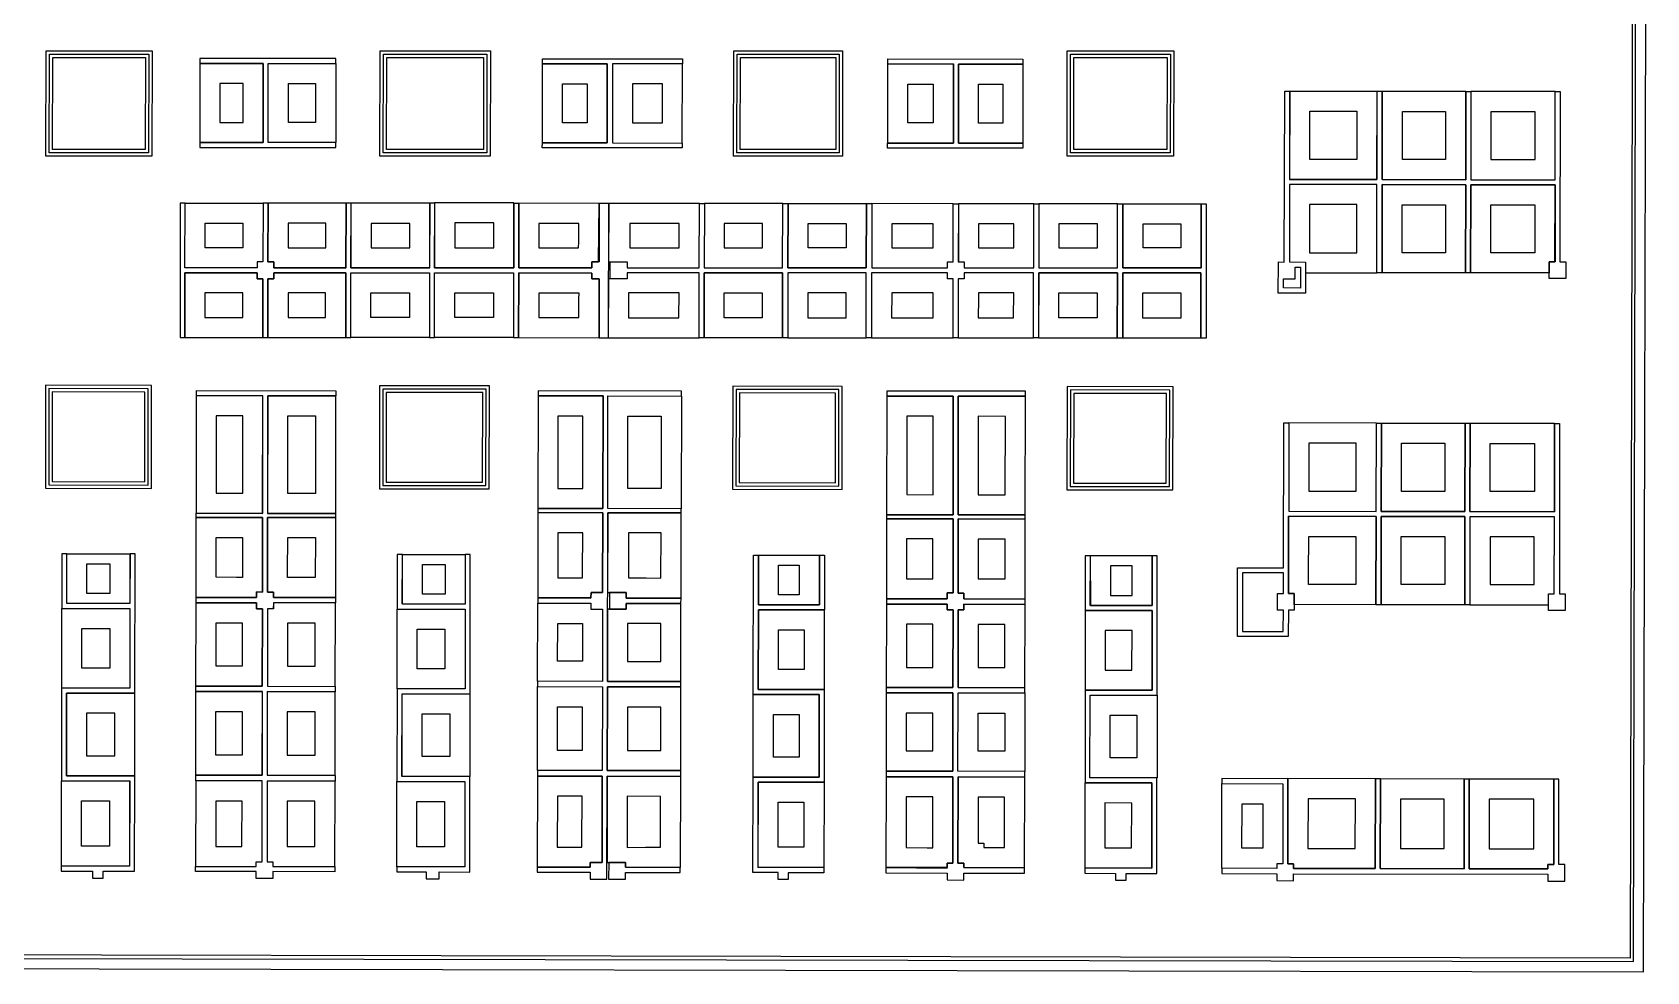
# Model space of a CAD drawing. Header units: millimetres. Extents: x -730 to 9529, y 1457 to 7264.
# Drawn here: x 4708 to 9529, y 1457 to 4263 of the extents above; entities that cross this region are included whole.
import ezdxf

# ---------------------------------------------------------------- set-up
doc = ezdxf.new("R2010")
doc.units = ezdxf.units.MM
for name, color, linetype in [('0_VOID', 7, 'Continuous'), ('Floor', 3, 'Continuous'), ('Furniture', 2, 'Continuous'), ('Meeting rooms', 1, 'Continuous'), ('Railings', 2, 'Continuous'), ('Walls', 6, 'Continuous')]:
    doc.layers.add(name, color=color, linetype=linetype)

msp = doc.modelspace()

# ---------------------------------------------------------------- linework, layer by layer
at = {"layer": '0_VOID'}
for points in [[(4768.6, 4187.8), (5045.4, 4187.8), (5045, 3912.7), (4768.3, 3912.7)], [(5766.1, 4187.8), (6055.3, 4187.8), (6054.6, 3912.8), (5765.7, 3912.8)], [(6822.2, 4187.9), (7107, 4187.9), (7106.8, 3912.8), (6821.5, 3912.8)], [(7818, 4187.9), (8096.7, 4187.9), (8096, 3912.8), (7817.9, 3912.8)], [(5043.9, 3188.5), (4767.4, 3188.9), (4767.1, 2921.2), (5043.5, 2920.8)], [(6052.7, 3187.1), (5764.6, 3187.5), (5764.2, 2919.7), (6052, 2919.3)], [(7106.4, 3185.6), (6819.6, 3186), (6818.9, 2918.2), (7106.2, 2917.8)], [(8094.2, 3184.2), (7817.4, 3184.6), (7817.3, 2916.6), (8093.5, 2916.4)]]:
    msp.add_lwpolyline(points, close=True, dxfattribs=at)
at = {"layer": 'Floor'}
msp.add_lwpolyline([(8428.4, 5953.2), (8159.2, 5953.2), (8159.2, 5639.7), (647.9, 5648.9), (647.9, 6956.2), (388.3, 6956), (388.3, 5584.2), (-726.4, 5585.9), (-730.1, 1477.3), (9519.2, 1457.3), (9528.5, 5577.4), (8430.6, 5578.3)], close=True, dxfattribs=at)
at = {"layer": 'Furniture'}
for points in [[(5207.6, 3933.6), (5397, 3933.5), (5397.4, 4169.5), (5207.7, 4169.6)], [(5412.2, 4169.5), (5613.7, 4169.5), (5613.7, 3933.4), (5412.4, 3933.4)], [(6231.3, 4168.9), (6424.7, 4168.8), (6424.5, 3932.8), (6230.7, 3932.9)], [(6440, 3932.8), (6648.6, 3932.2), (6649.2, 4168.6), (6440.2, 4168.8)], [(7458, 3932.1), (7262, 3932.1), (7262, 4168.2), (7458, 4168.2)], [(7473.1, 4168), (7665.9, 4168), (7665.9, 3931.9), (7473.1, 3931.9)], [(5267.6, 3993.6), (5337.4, 3993.6), (5337.4, 4109.5), (5267.6, 4109.5)], [(5472.4, 4109.5), (5553.7, 4109.5), (5553.7, 3993.4), (5472.4, 3993.4)], [(6291.3, 4108.9), (6364.5, 4108.9), (6364.5, 3992.8), (6291.3, 3992.8)], [(6500, 3992.8), (6589.2, 3992.8), (6589.2, 4108.6), (6500, 4108.6)], [(7398, 3992.1), (7322, 3992.1), (7322, 4108.2), (7398, 4108.2)], [(7533.1, 4108), (7605.9, 4108), (7605.9, 3991.9), (7533.1, 3991.9)], [(8462.4, 4087.2), (8723.1, 4087.2), (8723.1, 3823.1), (8462.4, 3823.1)], [(8738.8, 4086.7), (8988.1, 4086.7), (8988.1, 3822.4), (8738.3, 3823)], [(9003.1, 3822.6), (9255.3, 3822.6), (9255.3, 4085.8), (9003.1, 4085.8)], [(8522.4, 4027.2), (8663.1, 4027.2), (8663.1, 3883.1), (8522.4, 3883.1)], [(8798.8, 4026.7), (8928.1, 4026.7), (8928.1, 3882.6), (8798.8, 3882.6)], [(9063.1, 3882.6), (9195.3, 3882.6), (9195.3, 4025.8), (9063.1, 4025.8)], [(8461.7, 3808.5), (8461.7, 3576.9), (8509.6, 3576.8), (8509.5, 3544.4), (8722.4, 3544.4), (8723.1, 3808.1)], [(8738.1, 3808), (8987.9, 3807.6), (8987.4, 3544.4), (8738.1, 3544.4)], [(9003.1, 3807.6), (9254.8, 3807.1), (9254.8, 3577.1), (9236.9, 3577.1), (9236.8, 3544.4), (9002.4, 3544.4)], [(5378.9, 3576.9), (5378.9, 3559.4), (5177.3, 3559.4), (5163.4, 3559.4), (5163.6, 3752.7), (5396.7, 3752.5), (5396.4, 3576.9)], [(5411.7, 3752.5), (5411.4, 3576.9), (5428.9, 3576.9), (5428.9, 3559.4), (5644.1, 3558.8), (5644.5, 3752.4)], [(5659.1, 3559.4), (5894.5, 3559.4), (5894.5, 3752.2), (5659.1, 3752.2)], [(6145.5, 3753.4), (5909.1, 3753.4), (5909.1, 3559.4), (6145.5, 3559.4)], [(6400.5, 3751.8), (6160.5, 3752.4), (6160.5, 3559.4), (6378.5, 3559.4), (6378.6, 3576.9), (6398.6, 3576.9)], [(6483.6, 3576.9), (6483.5, 3559.4), (6699.1, 3559.4), (6699.5, 3751.6), (6429, 3751.8), (6428.6, 3576.9)], [(6714.1, 3559.4), (6948.1, 3559.4), (6948.5, 3751.4), (6714.5, 3751.6)], [(6964.5, 3751.4), (7198.5, 3751.2), (7198.1, 3559.4), (6964.1, 3559.4)], [(7214.5, 3751.2), (7214.5, 3559.4), (7440.2, 3559.2), (7440.2, 3576.9), (7457.8, 3576.9), (7457.9, 3751)], [(7472.9, 3751), (7472.8, 3576.9), (7490.3, 3576.9), (7490.3, 3559.4), (7698.1, 3559.4), (7698.5, 3750.9)], [(7713.1, 3559.4), (7948.1, 3559.4), (7948.5, 3750.7), (7713.1, 3750.7)], [(7964.5, 3750.7), (8197.7, 3750.7), (8197.7, 3559.4), (7964.5, 3559.4)], [(8521.7, 3748.4), (8521.7, 3636.8), (8521.7, 3604.2), (8569.7, 3604.2), (8662.6, 3604), (8663, 3748.2)], [(8798.1, 3748), (8927.4, 3748), (8927.4, 3604.4), (8798.1, 3604.4)], [(9063, 3747.5), (9194.8, 3747.2), (9194.8, 3637.1), (9194.8, 3604.4), (9177, 3604.4), (9062.6, 3604.4)], [(5336.5, 3619.4), (5319, 3619.4), (5223.5, 3619.4), (5223.5, 3692.6), (5336.6, 3692.6), (5336.5, 3637)], [(5471.6, 3692.5), (5471.5, 3636.9), (5471.5, 3619.3), (5488.9, 3619.2), (5584.2, 3619), (5584.4, 3692.4)], [(5719.1, 3619.4), (5834.5, 3619.4), (5834.5, 3692.2), (5719.1, 3692.2)], [(6085.5, 3693.4), (5969.1, 3693.4), (5969.1, 3619.4), (6085.5, 3619.4)], [(6339.9, 3691.9), (6220.5, 3692.2), (6220.5, 3619.4), (6318.7, 3619.4), (6339.1, 3619.4), (6339.3, 3637)], [(6491.6, 3619.4), (6543.6, 3619.2), (6639.1, 3619), (6639.2, 3691.6), (6491.6, 3691.7), (6491.6, 3636.9)], [(6774.1, 3619.4), (6888.5, 3619.4), (6888.5, 3691.4), (6774.1, 3691.4)], [(7024.5, 3691.4), (7138.1, 3691.4), (7138.1, 3619.4), (7024.5, 3619.4)], [(7274.5, 3691.2), (7274.5, 3619.4), (7380.2, 3619.4), (7397.8, 3619.4), (7397.8, 3636.9), (7397.8, 3691.1)], [(7532.8, 3691), (7532.8, 3636.8), (7532.8, 3619.4), (7550.3, 3619.4), (7638.2, 3619.4), (7638.4, 3690.9)], [(7773.1, 3619.4), (7888.5, 3619.4), (7888.5, 3690.7), (7773.1, 3690.7)], [(8024.5, 3690.7), (8137.7, 3690.7), (8137.7, 3619.4), (8024.5, 3619.4)], [(5163.4, 3544.4), (5162.9, 3351.7), (5396.1, 3351.5), (5396.4, 3526.9), (5378.9, 3526.9), (5378.9, 3544.4)], [(5428.9, 3544.4), (5428.9, 3526.9), (5411.4, 3526.9), (5411.2, 3351.5), (5643.5, 3350.9), (5643.5, 3544.4)], [(5893.5, 3351.2), (5659, 3351.2), (5659, 3544.4), (5893.5, 3544.4)], [(5909.1, 3544.4), (6145, 3544.4), (6145, 3351), (5909.1, 3351)], [(6160, 3544.4), (6159.5, 3350.9), (6399.9, 3350.8), (6400.3, 3526.8), (6378.5, 3526.9), (6378.5, 3543.8)], [(6483.5, 3544.4), (6483.5, 3526.9), (6428.1, 3526.9), (6427.6, 3350.7), (6698.5, 3350), (6699, 3544.4)], [(6947.5, 3350.4), (6714, 3350.4), (6714, 3544.4), (6948, 3544.4)], [(7198, 3544.4), (6964, 3545), (6963.5, 3350.4), (7197.5, 3350.2)], [(7214, 3544.4), (7213.5, 3350.2), (7457.6, 3350), (7457.6, 3526.9), (7440.2, 3526.9), (7440.2, 3544.4)], [(7697.5, 3544.4), (7490.2, 3544.4), (7490.2, 3526.9), (7472.7, 3526.9), (7472.6, 3350), (7697.5, 3350)], [(7713, 3544.4), (7948, 3544.4), (7947.5, 3349.7), (7713, 3349.7)], [(7964, 3544.4), (8197.2, 3544.4), (8197.2, 3349.5), (7964, 3349.5)], [(5223.3, 3484.4), (5223.1, 3411.6), (5336.2, 3411.6), (5336.3, 3466.9), (5336.3, 3484.4), (5318.9, 3484.4)], [(5488.8, 3484.4), (5471.3, 3484.4), (5471.3, 3466.9), (5471.3, 3411.3), (5583.5, 3411.1), (5583.5, 3484.4)], [(5833.5, 3411.2), (5719, 3411.2), (5719, 3484.4), (5833.5, 3484.4)], [(5969.1, 3484.4), (6085, 3484.4), (6085, 3411), (5969.1, 3411)], [(6219.9, 3484.2), (6219.7, 3410.9), (6340, 3410.8), (6340.1, 3467), (6340.2, 3483.9), (6318.5, 3484)], [(6543.5, 3484.4), (6488, 3484.4), (6487.9, 3466.9), (6487.8, 3410.6), (6638.7, 3410.2), (6638.9, 3484.4)], [(6887.5, 3410.4), (6774, 3410.4), (6774, 3484.4), (6887.5, 3484.4)], [(7138.1, 3484.4), (7023.5, 3484.4), (7023.5, 3410.4), (7138.1, 3410.4)], [(7273.9, 3484.4), (7273.7, 3410.1), (7397.6, 3410.1), (7397.6, 3466.9), (7397.6, 3484.4), (7380.2, 3484.4)], [(7638.2, 3484.4), (7550.2, 3484.4), (7532.7, 3484.4), (7532.7, 3466.8), (7532.6, 3410), (7637.9, 3410)], [(7773, 3484.4), (7887.5, 3484.4), (7887.5, 3409.7), (7773, 3409.7)], [(8024, 3484.4), (8137.2, 3484.4), (8137.2, 3409.5), (8024, 3409.5)], [(5197.1, 2826.3), (5395.8, 2826.3), (5395.8, 3177.5), (5197.1, 3177.5)], [(5410.8, 3177.5), (5613.1, 3177.5), (5613.1, 2825.5), (5410.8, 2825.5)], [(6412, 3176.8), (6217.9, 3176.9), (6217.2, 2840.6), (6411.3, 2840.2)], [(6426.3, 3176.8), (6645.9, 3176.6), (6645.2, 2839.8), (6426.3, 2840.5)], [(7259.4, 3176.2), (7258.7, 2822.1), (7457.3, 2821.7), (7457.5, 3176)], [(7472.5, 3176), (7472.3, 2821.4), (7672.7, 2821.3), (7673.4, 3175.9)], [(5257.1, 2886.3), (5335.8, 2886.3), (5335.8, 3117.5), (5257.1, 3117.5)], [(5470.8, 3117.5), (5553.1, 3117.5), (5553.1, 2885.5), (5470.8, 2885.5)], [(6351.9, 3116.8), (6277.2, 3116.8), (6277.2, 2900.5), (6351.4, 2900.3)], [(6486.3, 3116.8), (6585.2, 3116.8), (6585.2, 2900), (6486.3, 2900.3)], [(7319.3, 3116.1), (7318.8, 2882.1), (7397.3, 2882), (7397.5, 3116.1)], [(7532.5, 3116), (7532.3, 2881.6), (7612.8, 2881.4), (7613.3, 3115.9)], [(8459.4, 2832.4), (8720.7, 2832), (8721.3, 3095.7), (8459.9, 3096.1)], [(8736.3, 3095.6), (8986.3, 3095.2), (8985.7, 2831.5), (8735.7, 2831.9)], [(9001.3, 3095.2), (9253, 3095.2), (9253, 2831), (9000.8, 2831.5)], [(8519.4, 2892.4), (8661.3, 2892.4), (8661.3, 3035.7), (8519.4, 3035.7)], [(8796.3, 3035.6), (8925.7, 3035.6), (8925.7, 2891.5), (8796.3, 2891.5)], [(9061.3, 3035.2), (9193, 3035.2), (9193, 2891), (9061.3, 2891)], [(5410.3, 2813.9), (5613, 2813.5), (5612.6, 2574.5), (5427.4, 2574.8), (5427.4, 2591.3), (5409.9, 2591.3)], [(6217.2, 2828.6), (6216.8, 2573.8), (6375.9, 2573.4), (6376, 2590), (6410.7, 2589.9), (6411.2, 2828.2)], [(6426.2, 2828.2), (6425.7, 2589.8), (6481, 2589.8), (6480.9, 2573.3), (6644.8, 2573), (6645.2, 2827.8)], [(7457.3, 2809.7), (7258.7, 2810.1), (7258.3, 2571.1), (7439.6, 2570.8), (7439.6, 2588.4), (7457, 2588.4)], [(7472.6, 2809.7), (7472.1, 2588.3), (7489.6, 2588.3), (7489.6, 2570.7), (7672.3, 2570.3), (7672.8, 2809.3)], [(8459.2, 2817.4), (8720.4, 2817), (8720, 2553.3), (8476, 2553.9), (8476.1, 2586.9), (8458.6, 2586.9)], [(8735.6, 2816.9), (8985.6, 2816.5), (8985.6, 2553.3), (8735.6, 2553.3)], [(9000.6, 2816), (9000, 2553.3), (9235, 2553.3), (9235.1, 2586), (9252.6, 2585.8), (9253, 2816)], [(5335, 2651.4), (5335, 2635.1), (5317.5, 2635.1), (5256.7, 2635.2), (5256.9, 2754.2), (5335.2, 2754.1)], [(5470.2, 2753.8), (5552.9, 2753.6), (5552.7, 2634.6), (5487.5, 2634.7), (5470, 2634.8), (5470, 2651.2)], [(6277.1, 2768.5), (6276.9, 2633.7), (6316.1, 2633.6), (6350.8, 2633.6), (6350.8, 2650), (6351.1, 2768.3)], [(6488.1, 2768.1), (6488.1, 2649.8), (6488.1, 2633.3), (6541.1, 2633.2), (6584.9, 2633.1), (6585.1, 2767.9)], [(7397.2, 2749.8), (7318.6, 2750), (7318.4, 2631), (7379.7, 2630.9), (7397, 2630.8), (7397, 2648.4)], [(7532.5, 2749.6), (7532.3, 2648.3), (7532.2, 2630.6), (7549.7, 2630.5), (7612.4, 2630.4), (7612.6, 2749.4)], [(8519.1, 2757.3), (8660.3, 2757.1), (8660.1, 2613.4), (8536.2, 2613.7), (8518.7, 2613.7), (8518.8, 2646.8)], [(8795.6, 2756.9), (8925.6, 2756.9), (8925.6, 2613.3), (8795.6, 2613.3)], [(9060.6, 2756), (9060.6, 2613.3), (9175.2, 2613.3), (9192.7, 2613.3), (9192.7, 2646.1), (9192.9, 2756)], [(4810.6, 2705.5), (4999.3, 2705.5), (4999.3, 2557.1), (4810.6, 2557.1)], [(5812.6, 2703.5), (6000.3, 2703.5), (6000.3, 2555.1), (5812.6, 2555.1)], [(6876.3, 2701.3), (7058.3, 2700.9), (7058, 2552.9), (6876, 2553.3)], [(4870.6, 2675.5), (4939.3, 2675.5), (4939.3, 2587.1), (4870.6, 2587.1)], [(5872.6, 2673.5), (5940.3, 2673.5), (5940.3, 2585.1), (5872.6, 2585.1)], [(6936.3, 2671.3), (6998, 2671.3), (6998, 2582.9), (6936.3, 2582.9)], [(7867.1, 2551.3), (8051.8, 2550.9), (8052, 2698.9), (7867, 2699.3)], [(7927.1, 2581.1), (7991.9, 2581), (7992, 2669), (7927.1, 2669.1)], [(5377.4, 2558.8), (5377.3, 2541.4), (5394.8, 2541.3), (5394.3, 2309.9), (5196.1, 2310.3), (5196.6, 2559.3)], [(5427.4, 2558.8), (5427.4, 2541.3), (5409.8, 2541.3), (5409.8, 2309.9), (5612.1, 2309.5), (5612.6, 2558.5)], [(6216.8, 2557.8), (6375.9, 2557.4), (6375.9, 2539.9), (6410.6, 2539.9), (6410.1, 2324.2), (6216.3, 2324.6)], [(6480.9, 2557.3), (6480.8, 2539.8), (6425.6, 2539.9), (6425.1, 2324.2), (6644.3, 2324.2), (6644.7, 2557)], [(7258.2, 2555.1), (7257.8, 2306.1), (7456.6, 2305.7), (7457.1, 2538.4), (7439.6, 2538.4), (7439.6, 2554.8)], [(4795.3, 2542.5), (4998.8, 2542.5), (4998.8, 2304.1), (4795.3, 2304.1)], [(5797.3, 2540.5), (5999.8, 2540.5), (5999.8, 2302.1), (5797.3, 2302.1)], [(6876, 2538.3), (7072.6, 2538.3), (7072.6, 2299.9), (6875.6, 2300.3)], [(7489.6, 2554.7), (7489.6, 2538.3), (7472.3, 2538.3), (7472, 2305.7), (7671.8, 2305.3), (7672.2, 2554.3)], [(7851.7, 2536.3), (7851.3, 2298.3), (8051.3, 2297.9), (8051.7, 2535.9)], [(4855.3, 2482.5), (4938.8, 2482.5), (4938.8, 2364.1), (4855.3, 2364.1)], [(5317.3, 2499), (5334.7, 2498.9), (5334.7, 2481.4), (5334.5, 2370), (5256.2, 2370.2), (5256.5, 2499.2)], [(5487.4, 2498.7), (5469.8, 2498.7), (5469.8, 2481.2), (5469.8, 2369.8), (5552.2, 2369.6), (5552.5, 2498.6)], [(5857.3, 2480.5), (5939.8, 2480.5), (5939.8, 2362.1), (5857.3, 2362.1)], [(6276.6, 2497.7), (6315.8, 2497.6), (6350.4, 2497.5), (6350.4, 2480), (6350.2, 2384.4), (6276.4, 2384.5)], [(6540.7, 2497.2), (6485.4, 2497.2), (6485.4, 2479.8), (6485.2, 2384.2), (6584.4, 2384.2), (6584.6, 2497.1)], [(6936, 2478.3), (7012.6, 2478.3), (7012.6, 2359.9), (6936, 2359.9)], [(7318.1, 2494.9), (7317.9, 2366.1), (7397, 2366), (7397.1, 2478.5), (7397.1, 2494.8), (7379.6, 2494.9)], [(7549.5, 2494.5), (7532.2, 2494.6), (7532.2, 2478.3), (7532, 2365.6), (7611.9, 2365.4), (7612.1, 2494.4)], [(7911.6, 2476.2), (7911.4, 2358.2), (7991.4, 2358), (7991.6, 2476)], [(4809.4, 2042.5), (5013.9, 2042.5), (5013.9, 2289.1), (4809.4, 2289.1)], [(5196.1, 2294.3), (5394.1, 2294.3), (5394.1, 2043.9), (5196.1, 2043.9)], [(5409.1, 2043.9), (5612.1, 2043.9), (5612.1, 2293.5), (5409.1, 2293.5)], [(5811.8, 2287.5), (6014.4, 2287.5), (6014.4, 2040), (5811.8, 2040)], [(6216.3, 2308.6), (6410, 2308.2), (6409.5, 2058.2), (6216.3, 2058.2)], [(6424.5, 2058.2), (6644.3, 2058.2), (6644.3, 2307.8), (6425, 2308.2)], [(6860.5, 2285.3), (7057.1, 2285.3), (7057.1, 2038), (6860.1, 2038.3)], [(7257.3, 2056.5), (7456.5, 2056.1), (7456.9, 2289.7), (7257.8, 2290.1)], [(7472.3, 2289.7), (7671.3, 2289.7), (7671.3, 2055.7), (7471.8, 2056.1)], [(7865.8, 2036.3), (7866.3, 2283.3), (8066.3, 2282.9), (8066.3, 2035.9)], [(4869.4, 2102.5), (4953.9, 2102.5), (4953.9, 2229.1), (4869.4, 2229.1)], [(5256.1, 2234.3), (5334.1, 2234.3), (5334.1, 2103.9), (5256.1, 2103.9)], [(5469.1, 2103.9), (5552.1, 2103.9), (5552.1, 2233.5), (5469.1, 2233.5)], [(5871.8, 2227.5), (5954.4, 2227.5), (5954.4, 2100), (5871.8, 2100)], [(6276.3, 2248.6), (6349.5, 2248.6), (6349.5, 2118.2), (6276.3, 2118.2)], [(6484.5, 2118.2), (6584.3, 2118.2), (6584.3, 2247.8), (6484.5, 2247.8)], [(6920.5, 2225.3), (6997.1, 2225.3), (6997.1, 2098), (6920.5, 2098)], [(7317.3, 2116.5), (7396.9, 2116.5), (7396.9, 2229.7), (7317.3, 2229.7)], [(7532.3, 2229.7), (7611.3, 2229.7), (7611.3, 2115.7), (7532.3, 2115.7)], [(7925.9, 2096.1), (7926.2, 2223.1), (8006.3, 2223), (8006.3, 2096)], [(4794.4, 2027.5), (4997.9, 2027.5), (4997.9, 1772.1), (4794.4, 1772.1)], [(5394, 2026.9), (5195.6, 2026.9), (5195.1, 1771.7), (5376.1, 1771.3), (5376.1, 1785.3), (5393.7, 1785.3)], [(5409, 2026.8), (5409, 1785.3), (5426.1, 1785.2), (5426.1, 1771.2), (5611.1, 1771.2), (5611.6, 2026.5)], [(5796.3, 2025.5), (5998.9, 2025.5), (5998.9, 1770.1), (5796.3, 1770.1)], [(6424.3, 2041.2), (6423.8, 1783.4), (6478.7, 1783.3), (6478.8, 1769.1), (6643.3, 1768.8), (6643.8, 2040.8)], [(7257.3, 2039.5), (7256.6, 1768.6), (7439.1, 1767), (7439.2, 1781.3), (7456.6, 1781.3), (7456.8, 2039.4)], [(7472.2, 2039.1), (7471.7, 1781.3), (7489.2, 1781.2), (7489.2, 1768.2), (7670.8, 1767.9), (7671.3, 2038.7)], [(8457.2, 2033.9), (8456.6, 1779.3), (8474.1, 1779.2), (8474.1, 1765.2), (8718, 1765.2), (8718.6, 2033.2)], [(8733, 1765.3), (8983, 1764.7), (8983.6, 2032.7), (8733.6, 2033.2)], [(8998.6, 2032.7), (8998, 1764.7), (9233.6, 1764.2), (9233.6, 1777.7), (9251.1, 1777.6), (9251.6, 2032.1)], [(6275.7, 1981.5), (6275.4, 1829.6), (6314, 1829.5), (6349, 1829.5), (6349, 1843.6), (6349.3, 1981.3)], [(6484.2, 1981.1), (6483.9, 1843.3), (6483.9, 1828.7), (6538.5, 1829), (6583.4, 1828.9), (6583.7, 1980.9)], [(6875.1, 2023.3), (7072.1, 2022.9), (7071.6, 1769), (6875.1, 1769)], [(7317.1, 1979.4), (7316.7, 1828.1), (7379.4, 1827.5), (7396.7, 1827.4), (7396.7, 1841.4), (7396.7, 1979.2)], [(7532.1, 1978.9), (7531.8, 1841.2), (7549.3, 1841.1), (7549.3, 1828.1), (7610.9, 1828), (7611.2, 1978.8)], [(7850.8, 2021.3), (7850.3, 1767.3), (8050.3, 1766.9), (8050.8, 2020.9)], [(8260.1, 2019.2), (8442.2, 2018.7), (8441.6, 1779.3), (8424.1, 1779.3), (8424.1, 1765.8), (8259.6, 1766.2)], [(4854.4, 1967.5), (4937.9, 1967.5), (4937.9, 1832.1), (4854.4, 1832.1)], [(5333.9, 1966.9), (5255.5, 1966.9), (5255.2, 1831.6), (5316.2, 1831.5), (5333.7, 1831.4), (5333.7, 1845.4)], [(5469, 1966.7), (5469, 1845.1), (5469, 1831.3), (5486.2, 1831.2), (5551.3, 1831.2), (5551.5, 1966.6)], [(5856.3, 1965.5), (5938.9, 1965.5), (5938.9, 1830.1), (5856.3, 1830.1)], [(6935.1, 1963.3), (7011.6, 1963.3), (7011.6, 1829), (6935.1, 1829)], [(7910.7, 1961.2), (7910.4, 1827.2), (7990.4, 1827), (7990.7, 1961)], [(8320, 1959.1), (8382.1, 1958.9), (8381.8, 1839.4), (8381.8, 1825.9), (8364.2, 1826), (8319.7, 1826.1)], [(8517.1, 1973.8), (8516.8, 1839.1), (8516.8, 1825.7), (8534.2, 1825.6), (8658.1, 1825.4), (8658.5, 1973.4)], [(8793.1, 1825.2), (8923.6, 1825.2), (8923.6, 1972.7), (8793.1, 1972.7)], [(9058.5, 1972.5), (9058.2, 1824.6), (9173.7, 1824.3), (9191.2, 1824.3), (9191.2, 1837.8), (9191.5, 1972.3)]]:
    msp.add_lwpolyline(points, close=True, dxfattribs=at)
for points in [[(5394.9, 2591.3), (5377.4, 2591.4), (5377.4, 2575), (5196.6, 2575.3), (5197, 2814.3), (5395.3, 2814), (5394.9, 2591.3, -1506.676106)], [(6215.8, 2041.6), (6215.3, 1769.8), (6373.8, 1769.5), (6373.8, 1783.5), (6409.4, 1783.4), (6409.4, 2041.2), (6215.8, 2041.6, -0.997704)]]:
    msp.add_lwpolyline(points, format="xyb", dxfattribs=at)
at = {"layer": 'Meeting rooms'}
for points in [[(5207.6, 3933.6), (5397, 3933.5), (5397.4, 4169.5), (5207.7, 4169.6)], [(5412.2, 4169.5), (5613.7, 4169.5), (5613.7, 3933.4), (5412.4, 3933.4)], [(6231.3, 4168.9), (6424.7, 4168.8), (6424.5, 3932.8), (6230.7, 3932.9)], [(6440, 3932.8), (6648.6, 3932.2), (6649.2, 4168.6), (6440.2, 4168.8)], [(7458, 3932.1), (7262, 3932.1), (7262, 4168.2), (7458, 4168.2)], [(7473.1, 4168), (7665.9, 4168), (7665.9, 3931.9), (7473.1, 3931.9)], [(8462.4, 4087.2), (8723.1, 4087.2), (8723.1, 3823.1), (8462.4, 3823.1)], [(9003.1, 3822.6), (9255.3, 3822.6), (9255.3, 4085.8), (9003.1, 4085.8)], [(8461.7, 3808.5), (8461.7, 3576.9), (8509.6, 3576.8), (8509.5, 3544.4), (8722.4, 3544.4), (8723.1, 3808.1)], [(8738.1, 3808), (8987.9, 3807.6), (8987.4, 3544.4), (8738.1, 3544.4)], [(9003.1, 3807.6), (9254.8, 3807.1), (9254.8, 3577.1), (9236.9, 3577.1), (9236.8, 3544.4), (9002.4, 3544.4)], [(5378.9, 3576.9), (5378.9, 3559.4), (5177.3, 3559.4), (5163.4, 3559.4), (5163.6, 3752.7), (5396.7, 3752.5), (5396.4, 3576.9)], [(5411.7, 3752.5), (5411.4, 3576.9), (5428.9, 3576.9), (5428.9, 3559.4), (5644.1, 3558.8), (5644.5, 3752.4)], [(5659.1, 3559.4), (5894.5, 3559.4), (5894.5, 3752.2), (5659.1, 3752.2)], [(6145.5, 3753.4), (5909.1, 3753.4), (5909.1, 3559.4), (6145.5, 3559.4)], [(6400.5, 3751.8), (6160.5, 3752.4), (6160.5, 3559.4), (6378.5, 3559.4), (6378.6, 3576.9), (6398.6, 3576.9)], [(6483.6, 3576.9), (6483.5, 3559.4), (6699.1, 3559.4), (6699.5, 3751.6), (6429, 3751.8), (6428.6, 3576.9)], [(6714.1, 3559.4), (6948.1, 3559.4), (6948.5, 3751.4), (6714.5, 3751.6)], [(6964.5, 3751.4), (7198.5, 3751.2), (7198.1, 3559.4), (6964.1, 3559.4)], [(7214.5, 3751.2), (7214.5, 3559.4), (7440.2, 3559.2), (7440.2, 3576.9), (7457.8, 3576.9), (7457.9, 3751)], [(7472.9, 3751), (7472.8, 3576.9), (7490.3, 3576.9), (7490.3, 3559.4), (7698.1, 3559.4), (7698.5, 3750.9)], [(7713.1, 3559.4), (7948.1, 3559.4), (7948.5, 3750.7), (7713.1, 3750.7)], [(7964.5, 3750.7), (8197.7, 3750.7), (8197.7, 3559.4), (7964.5, 3559.4)], [(5163.4, 3544.4), (5162.9, 3351.7), (5396.1, 3351.5), (5396.4, 3526.9), (5378.9, 3526.9), (5378.9, 3544.4)], [(5428.9, 3544.4), (5428.9, 3526.9), (5411.4, 3526.9), (5411.2, 3351.5), (5643.5, 3350.9), (5643.5, 3544.4)], [(5893.5, 3351.2), (5659, 3351.2), (5659, 3544.4), (5893.5, 3544.4)], [(5909.1, 3544.4), (6145, 3544.4), (6145, 3351), (5909.1, 3351)], [(6160, 3544.4), (6159.5, 3350.9), (6399.9, 3350.8), (6400.3, 3526.8), (6378.5, 3526.9), (6378.5, 3543.8)], [(6483.5, 3544.4), (6483.5, 3526.9), (6428.1, 3526.9), (6427.6, 3350.7), (6698.5, 3350), (6699, 3544.4)], [(6947.5, 3350.4), (6714, 3350.4), (6714, 3544.4), (6948, 3544.4)], [(7198, 3544.4), (6964, 3545), (6963.5, 3350.4), (7197.5, 3350.2)], [(7214, 3544.4), (7213.5, 3350.2), (7457.6, 3350), (7457.6, 3526.9), (7440.2, 3526.9), (7440.2, 3544.4)], [(7697.5, 3544.4), (7490.2, 3544.4), (7490.2, 3526.9), (7472.7, 3526.9), (7472.6, 3350), (7697.5, 3350)], [(7713, 3544.4), (7948, 3544.4), (7947.5, 3349.7), (7713, 3349.7)], [(7964, 3544.4), (8197.2, 3544.4), (8197.2, 3349.5), (7964, 3349.5)], [(5197.1, 2826.3), (5395.8, 2826.3), (5395.8, 3177.5), (5197.1, 3177.5)], [(5410.8, 3177.5), (5613.1, 3177.5), (5613.1, 2825.5), (5410.8, 2825.5)], [(6412, 3176.8), (6217.9, 3176.9), (6217.2, 2840.6), (6411.3, 2840.2)], [(6426.3, 3176.8), (6645.9, 3176.6), (6645.2, 2839.8), (6426.3, 2840.5)], [(7259.4, 3176.2), (7258.7, 2822.1), (7457.3, 2821.7), (7457.5, 3176)], [(7472.5, 3176), (7472.3, 2821.4), (7672.7, 2821.3), (7673.4, 3175.9)], [(8459.4, 2832.4), (8720.7, 2832), (8721.3, 3095.7), (8459.9, 3096.1)], [(8736.3, 3095.6), (8986.3, 3095.2), (8985.7, 2831.5), (8735.7, 2831.9)], [(9001.3, 3095.2), (9253, 3095.2), (9253, 2831), (9000.8, 2831.5)], [(5410.3, 2813.9), (5613, 2813.5), (5612.6, 2574.5), (5427.4, 2574.8), (5427.4, 2591.3), (5409.9, 2591.3)], [(6217.2, 2828.6), (6216.8, 2573.8), (6375.9, 2573.4), (6376, 2590), (6410.7, 2589.9), (6411.2, 2828.2)], [(6426.2, 2828.2), (6425.7, 2589.8), (6481, 2589.8), (6480.9, 2573.3), (6644.8, 2573), (6645.2, 2827.8)], [(7457.3, 2809.7), (7258.7, 2810.1), (7258.3, 2571.1), (7439.6, 2570.8), (7439.6, 2588.4), (7457, 2588.4)], [(7472.6, 2809.7), (7472.1, 2588.3), (7489.6, 2588.3), (7489.6, 2570.7), (7672.3, 2570.3), (7672.8, 2809.3)], [(8459.2, 2817.4), (8720.4, 2817), (8720, 2553.3), (8476, 2553.9), (8476.1, 2586.9), (8458.6, 2586.9)], [(8735.6, 2816.9), (8985.6, 2816.5), (8985.6, 2553.3), (8735.6, 2553.3)], [(9000.6, 2816), (9000, 2553.3), (9235, 2553.3), (9235.1, 2586), (9252.6, 2585.8), (9253, 2816)], [(4810.6, 2705.5), (4999.3, 2705.5), (4999.3, 2557.1), (4810.6, 2557.1)], [(5812.6, 2703.5), (6000.3, 2703.5), (6000.3, 2555.1), (5812.6, 2555.1)], [(6876.3, 2701.3), (7058.3, 2700.9), (7058, 2552.9), (6876, 2553.3)], [(7867.1, 2551.3), (8051.8, 2550.9), (8052, 2698.9), (7867, 2699.3)], [(5377.4, 2558.8), (5377.3, 2541.4), (5394.8, 2541.3), (5394.3, 2309.9), (5196.1, 2310.3), (5196.6, 2559.3)], [(5427.4, 2558.8), (5427.4, 2541.3), (5409.8, 2541.3), (5409.8, 2309.9), (5612.1, 2309.5), (5612.6, 2558.5)], [(6216.8, 2557.8), (6375.9, 2557.4), (6375.9, 2539.9), (6410.6, 2539.9), (6410.1, 2324.2), (6216.3, 2324.6)], [(6480.9, 2557.3), (6480.8, 2539.8), (6425.6, 2539.9), (6425.1, 2324.2), (6644.3, 2324.2), (6644.7, 2557)], [(7258.2, 2555.1), (7257.8, 2306.1), (7456.6, 2305.7), (7457.1, 2538.4), (7439.6, 2538.4), (7439.6, 2554.8)], [(4795.3, 2542.5), (4998.8, 2542.5), (4998.8, 2304.1), (4795.3, 2304.1)], [(5797.3, 2540.5), (5999.8, 2540.5), (5999.8, 2302.1), (5797.3, 2302.1)], [(6876, 2538.3), (7072.6, 2538.3), (7072.6, 2299.9), (6875.6, 2300.3)], [(7489.6, 2554.7), (7489.6, 2538.3), (7472.3, 2538.3), (7472, 2305.7), (7671.8, 2305.3), (7672.2, 2554.3)], [(7851.7, 2536.3), (7851.3, 2298.3), (8051.3, 2297.9), (8051.7, 2535.9)], [(4809.4, 2042.5), (5013.9, 2042.5), (5013.9, 2289.1), (4809.4, 2289.1)], [(5196.1, 2294.3), (5394.1, 2294.3), (5394.1, 2043.9), (5196.1, 2043.9)], [(5409.1, 2043.9), (5612.1, 2043.9), (5612.1, 2293.5), (5409.1, 2293.5)], [(5811.8, 2287.5), (6014.4, 2287.5), (6014.4, 2040), (5811.8, 2040)], [(6216.3, 2308.6), (6410, 2308.2), (6409.5, 2058.2), (6216.3, 2058.2)], [(6424.5, 2058.2), (6644.3, 2058.2), (6644.3, 2307.8), (6425, 2308.2)], [(6860.5, 2285.3), (7057.1, 2285.3), (7057.1, 2038), (6860.1, 2038.3)], [(7257.3, 2056.5), (7456.5, 2056.1), (7456.9, 2289.7), (7257.8, 2290.1)], [(7472.3, 2289.7), (7671.3, 2289.7), (7671.3, 2055.7), (7471.8, 2056.1)], [(7865.8, 2036.3), (7866.3, 2283.3), (8066.3, 2282.9), (8066.3, 2035.9)], [(4794.4, 2027.5), (4997.9, 2027.5), (4997.9, 1772.1), (4794.4, 1772.1)], [(5394, 2026.9), (5195.6, 2026.9), (5195.1, 1771.7), (5376.1, 1771.3), (5376.1, 1785.3), (5393.7, 1785.3)], [(5409, 2026.8), (5409, 1785.3), (5426.1, 1785.2), (5426.1, 1771.2), (5611.1, 1771.2), (5611.6, 2026.5)], [(5796.3, 2025.5), (5998.9, 2025.5), (5998.9, 1770.1), (5796.3, 1770.1)], [(6424.3, 2041.2), (6423.8, 1783.4), (6478.7, 1783.3), (6478.8, 1769.1), (6643.3, 1768.8), (6643.8, 2040.8)], [(7257.3, 2039.5), (7256.6, 1768.6), (7439.1, 1767), (7439.2, 1781.3), (7456.6, 1781.3), (7456.8, 2039.4)], [(7472.2, 2039.1), (7471.7, 1781.3), (7489.2, 1781.2), (7489.2, 1768.2), (7670.8, 1767.9), (7671.3, 2038.7)], [(8457.2, 2033.9), (8456.6, 1779.3), (8474.1, 1779.2), (8474.1, 1765.2), (8718, 1765.2), (8718.6, 2033.2)], [(8733, 1765.3), (8983, 1764.7), (8983.6, 2032.7), (8733.6, 2033.2)], [(8998.6, 2032.7), (8998, 1764.7), (9233.6, 1764.2), (9233.6, 1777.7), (9251.1, 1777.6), (9251.6, 2032.1)], [(6875.1, 2023.3), (7072.1, 2022.9), (7071.6, 1769), (6875.1, 1769)], [(7850.8, 2021.3), (7850.3, 1767.3), (8050.3, 1766.9), (8050.8, 2020.9)], [(8260.1, 2019.2), (8442.2, 2018.7), (8441.6, 1779.3), (8424.1, 1779.3), (8424.1, 1765.8), (8259.6, 1766.2)]]:
    msp.add_lwpolyline(points, close=True, dxfattribs=at)
for points in [[(5394.9, 2591.3), (5377.4, 2591.4), (5377.4, 2575), (5196.6, 2575.3), (5197, 2814.3), (5395.3, 2814), (5394.9, 2591.3, -1506.676106)], [(6215.8, 2041.6), (6215.3, 1769.8), (6373.8, 1769.5), (6373.8, 1783.5), (6409.4, 1783.4), (6409.4, 2041.2), (6215.8, 2041.6, -0.997704)]]:
    msp.add_lwpolyline(points, format="xyb", dxfattribs=at)
at = {"layer": 'Railings'}
for points in [[(1362.5, 1503.2), (9489.2, 1487.4), (9497.3, 5033.2), (9487.3, 5033.2), (9479.3, 1497.4), (1362.6, 1513.2)], [(4748.6, 4207.8), (5065.4, 4207.8), (5065, 3892.7), (4748.3, 3892.7)], [(4758.6, 4197.8), (5055.4, 4197.8), (5055, 3902.7), (4758.3, 3902.7)], [(5746.2, 4207.8), (6075.4, 4207.8), (6074.5, 3892.8), (5745.7, 3892.8)], [(5756.2, 4197.8), (6065.3, 4197.8), (6064.6, 3902.8), (5755.7, 3902.8)], [(6802.3, 4207.9), (7127, 4207.9), (7126.8, 3892.8), (6801.5, 3892.8)], [(6812.3, 4197.9), (7117, 4197.9), (7116.8, 3902.8), (6811.5, 3902.8)], [(7798.1, 4207.9), (8116.7, 4207.9), (8115.9, 3892.8), (7797.9, 3892.8)], [(7808, 4197.9), (8106.7, 4197.9), (8105.9, 3902.8), (7807.9, 3902.8)], [(5063.9, 3208.5), (4747.4, 3208.9), (4747, 2901.2), (5063.4, 2900.7)], [(5053.9, 3198.5), (4757.4, 3198.9), (4757.1, 2911.2), (5053.4, 2910.7)], [(6072.7, 3207.1), (5744.6, 3207.5), (5744.2, 2899.8), (6071.9, 2899.3)], [(6062.7, 3197.1), (5754.6, 3197.5), (5754.2, 2909.7), (6062, 2909.3)], [(7126.4, 3205.5), (6799.7, 3206), (6798.8, 2898.3), (7126.2, 2897.8)], [(7116.4, 3195.6), (6809.6, 3196), (6808.9, 2908.3), (7116.2, 2907.8)], [(8114.2, 3204.1), (7797.4, 3204.6), (7797.3, 2896.6), (8113.4, 2896.4)], [(8104.2, 3194.2), (7807.4, 3194.6), (7807.3, 2906.6), (8103.5, 2906.4)]]:
    msp.add_lwpolyline(points, close=True, dxfattribs=at)
at = {"layer": 'Walls'}
for points in [[(5207.7, 4184.6), (5207.7, 4169.6), (5397.4, 4169.5), (5397, 3933.5), (5207.6, 3933.6), (5207.5, 3918.6), (5613.7, 3918.4), (5613.7, 3933.4), (5412, 3933.7), (5412.2, 4169.5), (5614.1, 4169.2), (5614.1, 4184.4)], [(7262, 4183.2), (7666, 4182.9), (7666, 4167.9), (7473.1, 4168), (7473, 3932), (7665.9, 3931.9), (7665.9, 3916.9), (7261.8, 3917.1), (7261.8, 3932.2), (7458, 3932.1), (7458.1, 4168), (7262, 4168.2)], [(8447.4, 4087.3), (8462.4, 4087.2), (8461.9, 3823.5), (8723.1, 3823.1), (8723.8, 4086.8), (8738.8, 4086.7), (8738.3, 3823), (8988.1, 3822.4), (8988.8, 4086.3), (9003.8, 4086.3), (9003.1, 3822.6), (9254.8, 3822.1), (9255.3, 4085.8), (9270.3, 4085.8), (9269.4, 3577.1), (9286.9, 3577.1), (9286.9, 3527.1), (9236.8, 3527.1), (9236.9, 3577.1), (9254.4, 3577.1), (9254.8, 3807.1), (9003.1, 3807.6), (9002.4, 3544.4), (8987.4, 3544.4), (8987.9, 3807.6), (8738.1, 3808.2), (8738.1, 3544.4), (8722.4, 3544.4), (8723.1, 3808.1), (8461.7, 3808.5), (8461.7, 3576.9), (8509.6, 3576.8), (8509.4, 3484.1), (8428.4, 3484.1), (8428.6, 3576.9), (8446.1, 3576.8)], [(6429, 3751.8), (6400.5, 3751.8), (6400.5, 3576.9), (6378.6, 3576.9), (6378.6, 3559.4), (6160.1, 3559.4), (6160.5, 3752), (6145.5, 3752), (6145.5, 3559.4), (5909.1, 3559.4), (5909.5, 3752.1), (5894.5, 3752.2), (5894.1, 3559.4), (5659.1, 3559.4), (5659.5, 3752.3), (5644.5, 3752.4), (5644.1, 3559.4), (5428.9, 3559.4), (5428.9, 3576.9), (5411.4, 3576.9), (5411.6, 3752.5), (5396.7, 3752.5), (5396.4, 3576.9), (5378.9, 3576.9), (5378.9, 3559.4), (5163.4, 3559.4), (5163.9, 3752.7), (5148.9, 3752.7), (5148.7, 3351.7), (5162.9, 3351.7), (5163.4, 3544.4), (5378.9, 3544.4), (5378.9, 3526.9), (5396.4, 3526.9), (5396.2, 3351.5), (5411.1, 3351.5), (5411.4, 3526.9), (5428.9, 3526.9), (5428.9, 3544.4), (5644, 3544.4), (5643.5, 3351.3), (5658.5, 3351.3), (5659, 3544.4), (5894, 3543.8), (5893.5, 3351.2), (5908.5, 3351.1), (5909, 3544.4), (6145, 3543.8), (6145, 3351), (6159.5, 3351), (6160, 3544.4), (6378.5, 3543.8), (6378.5, 3526.9), (6400, 3526.8), (6399.9, 3350.8), (6428, 3350.7)], [(8213.2, 3750.5), (8212.9, 3349.5), (8197.2, 3349.5), (8197.2, 3544.4), (7964, 3544.4), (7963.9, 3349.7), (7947.5, 3349.7), (7948, 3544.4), (7713, 3544.4), (7712.5, 3349.9), (7697.5, 3349.9), (7697.5, 3544.4), (7490.2, 3544.4), (7490.2, 3526.9), (7472.7, 3526.9), (7472.6, 3350), (7457.6, 3350), (7457.6, 3526.9), (7440.2, 3526.9), (7440.2, 3544.4), (7214, 3544.4), (7213.5, 3350.2), (7197.5, 3350.2), (7198, 3544.4), (6964, 3545), (6963.5, 3350.4), (6947.5, 3350.4), (6948, 3544.4), (6714, 3544.4), (6713.5, 3350.6), (6698.5, 3350.6), (6699, 3544.4), (6483.5, 3544.4), (6483.5, 3526.9), (6433.5, 3527), (6433.6, 3576.9), (6483.6, 3576.9), (6483.5, 3559.4), (6699.1, 3559.4), (6699.5, 3751.6), (6714.5, 3751.6), (6714.1, 3559.4), (6948.1, 3559.4), (6948.5, 3751.4), (6964.5, 3751.4), (6964.1, 3559.4), (7198.1, 3559.4), (7198.5, 3751.2), (7214.5, 3751.2), (7214.5, 3559.4), (7440.2, 3559.2), (7440.3, 3576.9), (7457.8, 3576.9), (7457.9, 3751), (7472.9, 3751), (7472.9, 3576.9), (7490.3, 3576.9), (7490.2, 3559.4), (7698.1, 3559.4), (7698.5, 3750.9), (7713.5, 3750.8), (7713.1, 3559.4), (7948.1, 3559.4), (7948.5, 3750.7), (7964.5, 3750.7), (7964.5, 3559.4), (8197.7, 3559.4), (8198.2, 3750.5)], [(8478.6, 3561.9), (8494.6, 3561.8), (8494.5, 3499.2), (8443.5, 3499.3), (8443.5, 3526.9), (8478.5, 3526.9)], [(5197.7, 3192.7), (5613.7, 3192.4), (5613.7, 3177.4), (5410.8, 3177.5), (5410.3, 2825.9), (5613.1, 2825.5), (5613, 2813.5), (5410.3, 2813.9), (5409.9, 2591.3), (5427.4, 2591.3), (5427.4, 2574.8), (5612.6, 2574.5), (5612.6, 2558.5), (5427.4, 2558.8), (5427.3, 2541.3), (5409.8, 2541.3), (5409.8, 2309.9), (5612.1, 2309.5), (5612.1, 2293.5), (5409.4, 2293.9), (5409.1, 2043.9), (5611.7, 2043.5), (5611.6, 2026.5), (5409, 2026.8), (5408.7, 1785.3), (5426.1, 1785.2), (5426.1, 1771.2), (5611.1, 1771.2), (5611.1, 1755.9), (5426.1, 1756.2), (5426.1, 1735.2), (5376.1, 1735.3), (5376.1, 1756.3), (5195.1, 1756.7), (5195.1, 1771.7), (5376.1, 1771.3), (5376.2, 1785.3), (5393.7, 1785.3), (5394, 2026.9), (5195.6, 2026.9), (5195.6, 2044.3), (5394.1, 2043.9), (5394.6, 2293.9), (5196.1, 2294.3), (5196.1, 2310.3), (5394.5, 2310), (5394.8, 2541.3), (5377.3, 2541.4), (5377.4, 2558.9), (5196.6, 2559.3), (5196.6, 2575.3), (5377.4, 2575), (5377.4, 2591.4), (5394.9, 2591.3), (5395.3, 2813.9), (5197, 2814.3), (5197.1, 2826.3), (5395.3, 2825.9), (5395.8, 3177.5), (5197.7, 3177.5)], [(6645.9, 3191.6), (6217.9, 3191.9), (6217.9, 3176.9), (6412, 3176.8), (6411.3, 2840.2), (6217.2, 2840.6), (6217.2, 2828.6), (6411.2, 2828.2), (6410.7, 2589.9), (6376, 2590), (6375.9, 2573.5), (6216.8, 2573.8), (6216.8, 2557.8), (6375.9, 2557.5), (6375.8, 2539.9), (6410.6, 2539.9), (6410.1, 2324.2), (6216.3, 2324.6), (6216.3, 2308.6), (6410, 2308.2), (6409.5, 2058.2), (6215.8, 2058.6), (6215.8, 2041.6), (6409.4, 2041.2), (6409.4, 1783.4), (6373.8, 1783.5), (6373.8, 1769.5), (6215.3, 1769.8), (6215.3, 1754.6), (6373.8, 1754.3), (6373.7, 1733.5), (6423.7, 1733.4), (6424.3, 2041.2), (6643.8, 2040.8), (6643.8, 2057.8), (6424.5, 2058.2), (6425, 2308.2), (6644.3, 2307.8), (6644.3, 2323.8), (6425.1, 2324.2), (6426.2, 2828.2), (6645.2, 2827.8), (6645.2, 2839.8), (6426.3, 2840.5), (6426.3, 3176.8), (6645.9, 3176.6)], [(7256.8, 1768.6), (7256.8, 1752.5), (7439.1, 1752.1), (7439.1, 1731.3), (7489.1, 1731.2), (7489.1, 1752), (7670.8, 1751.7), (7670.8, 1767.7), (7489.2, 1768.2), (7489.2, 1781.2), (7471.7, 1781.3), (7472.2, 2039.1), (7671.3, 2038.7), (7671.3, 2055.7), (7471.8, 2056.1), (7472.3, 2289.7), (7671.8, 2289.3), (7671.8, 2305.3), (7472, 2305.7), (7472.3, 2538.3), (7489.6, 2538.3), (7489.6, 2554.7), (7672.2, 2554.3), (7672.3, 2570.3), (7489.6, 2570.7), (7489.6, 2588.3), (7472.1, 2588.3), (7472.6, 2809.7), (7672.7, 2809.3), (7672.7, 2821.3), (7472.3, 2821.4), (7472.5, 3176), (7673.4, 3175.9), (7673.4, 3190.9), (7259.4, 3191.2), (7259.4, 3176.2), (7457.5, 3176), (7457.3, 2821.7), (7258.7, 2822.1), (7258.7, 2810.1), (7457.3, 2809.7), (7457, 2588.4), (7439.6, 2588.4), (7439.6, 2570.8), (7258.3, 2571.1), (7258.2, 2555.1), (7439.6, 2554.8), (7439.6, 2538.4), (7457.1, 2538.4), (7456.6, 2305.7), (7257.8, 2306.1), (7257.8, 2290.1), (7456.9, 2289.7), (7456.5, 2056.1), (7257.3, 2056.5), (7257.3, 2039.5), (7456.8, 2039.4), (7456.7, 1781.3), (7439.2, 1781.3), (7439.2, 1774.8), (7439.1, 1768.1)], [(9268.5, 3094.7), (9267.6, 2585.8), (9285.1, 2585.7), (9285, 2535.9), (9235, 2536), (9235.1, 2586), (9252.6, 2585.8), (9253, 2816), (9000.6, 2816), (9000, 2553.3), (8985.6, 2553.3), (8985.6, 2816.5), (8735.6, 2816.9), (8735.6, 2553.3), (8720, 2553.3), (8720.4, 2817), (8459.2, 2817.4), (8458.6, 2586.9), (8476.1, 2586.9), (8476, 2536.9), (8458.5, 2536.9), (8458.3, 2458.3), (8306.1, 2458.6), (8306.5, 2663.6), (8443.8, 2663.3), (8444.6, 3096.2), (8459.9, 3096.1), (8459.4, 2832.4), (8720.7, 2832), (8721.3, 3095.7), (8736.3, 3095.6), (8735.7, 2831.9), (8985.7, 2831.5), (8986.3, 3095.2), (9001.3, 3095.1), (9000.8, 2831.5), (9253, 2831), (9253.5, 3094.7)], [(5014.6, 2705.1), (4999.6, 2705.1), (4999.3, 2557.1), (4810.4, 2557.5), (4810.7, 2705.5), (4795.6, 2705.5), (4795.3, 2542.5), (4999.3, 2542.1), (4998.8, 2304.1), (4794.9, 2304.5), (4794.4, 2027.5), (4998.4, 2027.1), (4997.9, 1772.1), (4793.9, 1772.5), (4793.9, 1757.5), (4887.5, 1757.3), (4887.5, 1736.3), (4919.5, 1736.3), (4919.5, 1757.3), (5012.9, 1757.1), (5013.5, 2042.1), (4809.4, 2042.5), (4809.9, 2289.5), (5013.9, 2289.1)], [(5795.9, 1770.5), (5795.9, 1755.5), (5883.8, 1755.3), (5883.8, 1734.3), (5922.8, 1734.2), (5922.8, 1755.2), (6013.8, 1755.1), (6014.4, 2040), (5811.3, 2040.5), (5811.8, 2287.5), (6014.8, 2287), (6015.6, 2703), (6000.6, 2703.1), (6000.3, 2555.1), (5812.3, 2555.5), (5812.6, 2703.5), (5797.6, 2703.5), (5797.3, 2540.5), (6000.3, 2540.1), (5999.8, 2302.1), (5796.8, 2302.5), (5796.3, 2025.5), (5999.3, 2025.1), (5998.9, 1770.1)], [(7071.6, 1769), (7071.6, 1752.9), (6965, 1753.1), (6965, 1732.3), (6935, 1732.4), (6935, 1753.2), (6859.6, 1753.3), (6860.1, 2038.3), (7057.1, 2038), (7057.5, 2284.9), (6860.5, 2285.3), (6861.3, 2701.3), (6876.3, 2701.3), (6876, 2553.3), (7058, 2553), (7058.3, 2700.9), (7073.3, 2700.9), (7073, 2537.9), (6876, 2538.3), (6875.6, 2300.3), (7072.6, 2299.9), (7072.1, 2022.9), (6875.1, 2023.3), (6874.6, 1769.3)], [(8067, 2698.9), (8052, 2698.9), (8051.8, 2550.9), (7866.8, 2551.3), (7867.1, 2699.3), (7852, 2699.3), (7851.7, 2536.3), (8051.7, 2535.9), (8051.3, 2297.9), (7851.3, 2298.3), (7851.3, 2021.3), (8050.8, 2020.9), (8050.3, 1766.9), (7850.3, 1767.3), (7850.3, 1751.3), (7941.8, 1751.1), (7941.8, 1730.3), (7973.8, 1730.3), (7973.8, 1751), (8065.3, 1750.9), (8065.9, 2035.9), (7865.8, 2036.3), (7866.3, 2283.3), (8066.3, 2282.9)], [(8321.5, 2648.6), (8321.1, 2473.6), (8443.3, 2473.6), (8443.5, 2536.9), (8426, 2537), (8426.1, 2587), (8443.6, 2586.9), (8443.8, 2648.3)], [(6644.8, 2573), (6480.9, 2573.3), (6481, 2589.8), (6431, 2589.8), (6430.9, 2539.8), (6480.8, 2539.7), (6480.9, 2557.3), (6644.7, 2557)], [(8260.1, 2034.2), (8260.1, 2019.2), (8442.2, 2018.7), (8441.6, 1779.3), (8424.1, 1779.3), (8424.1, 1765.8), (8259.6, 1766.2), (8259.6, 1750.5), (8424, 1750.1), (8424, 1729.3), (8474, 1729.2), (8474, 1750), (9233.6, 1748.5), (9233.6, 1727.7), (9283.6, 1727.6), (9283.7, 1777.6), (9266.1, 1777.6), (9266.6, 2032.1), (9251.6, 2032.1), (9251.1, 1777.6), (9233.6, 1777.7), (9233.6, 1764.2), (8998, 1764.7), (8998.6, 2032.7), (8983.6, 2032.7), (8983, 1764.7), (8733, 1765.3), (8733.6, 2033.2), (8718.6, 2033.2), (8718, 1765.2), (8474.1, 1765.2), (8474.1, 1779.2), (8456.6, 1779.3), (8457.2, 2033.8)], [(6642.5, 1768.8), (6478.7, 1769.1), (6478.7, 1783.3), (6428.8, 1783.4), (6428.7, 1733.4), (6478.6, 1733.3), (6478.7, 1754.1), (6642.5, 1753.8)]]:
    msp.add_lwpolyline(points, close=True, dxfattribs=at)
msp.add_lwpolyline([(6231.3, 4183.9), (6649.2, 4183.6), (6649.2, 4168.6), (6440.2, 4168.8), (6440, 3932.8), (6648.6, 3932.2), (6648.5, 3917.6), (6230.6, 3917.9), (6230.7, 3932.9), (6424.5, 3932.8), (6424.7, 4168.8), (6231.3, 4168.9), (6231.3, 4183.9)], dxfattribs=at)

doc.saveas('drawing.dxf')
